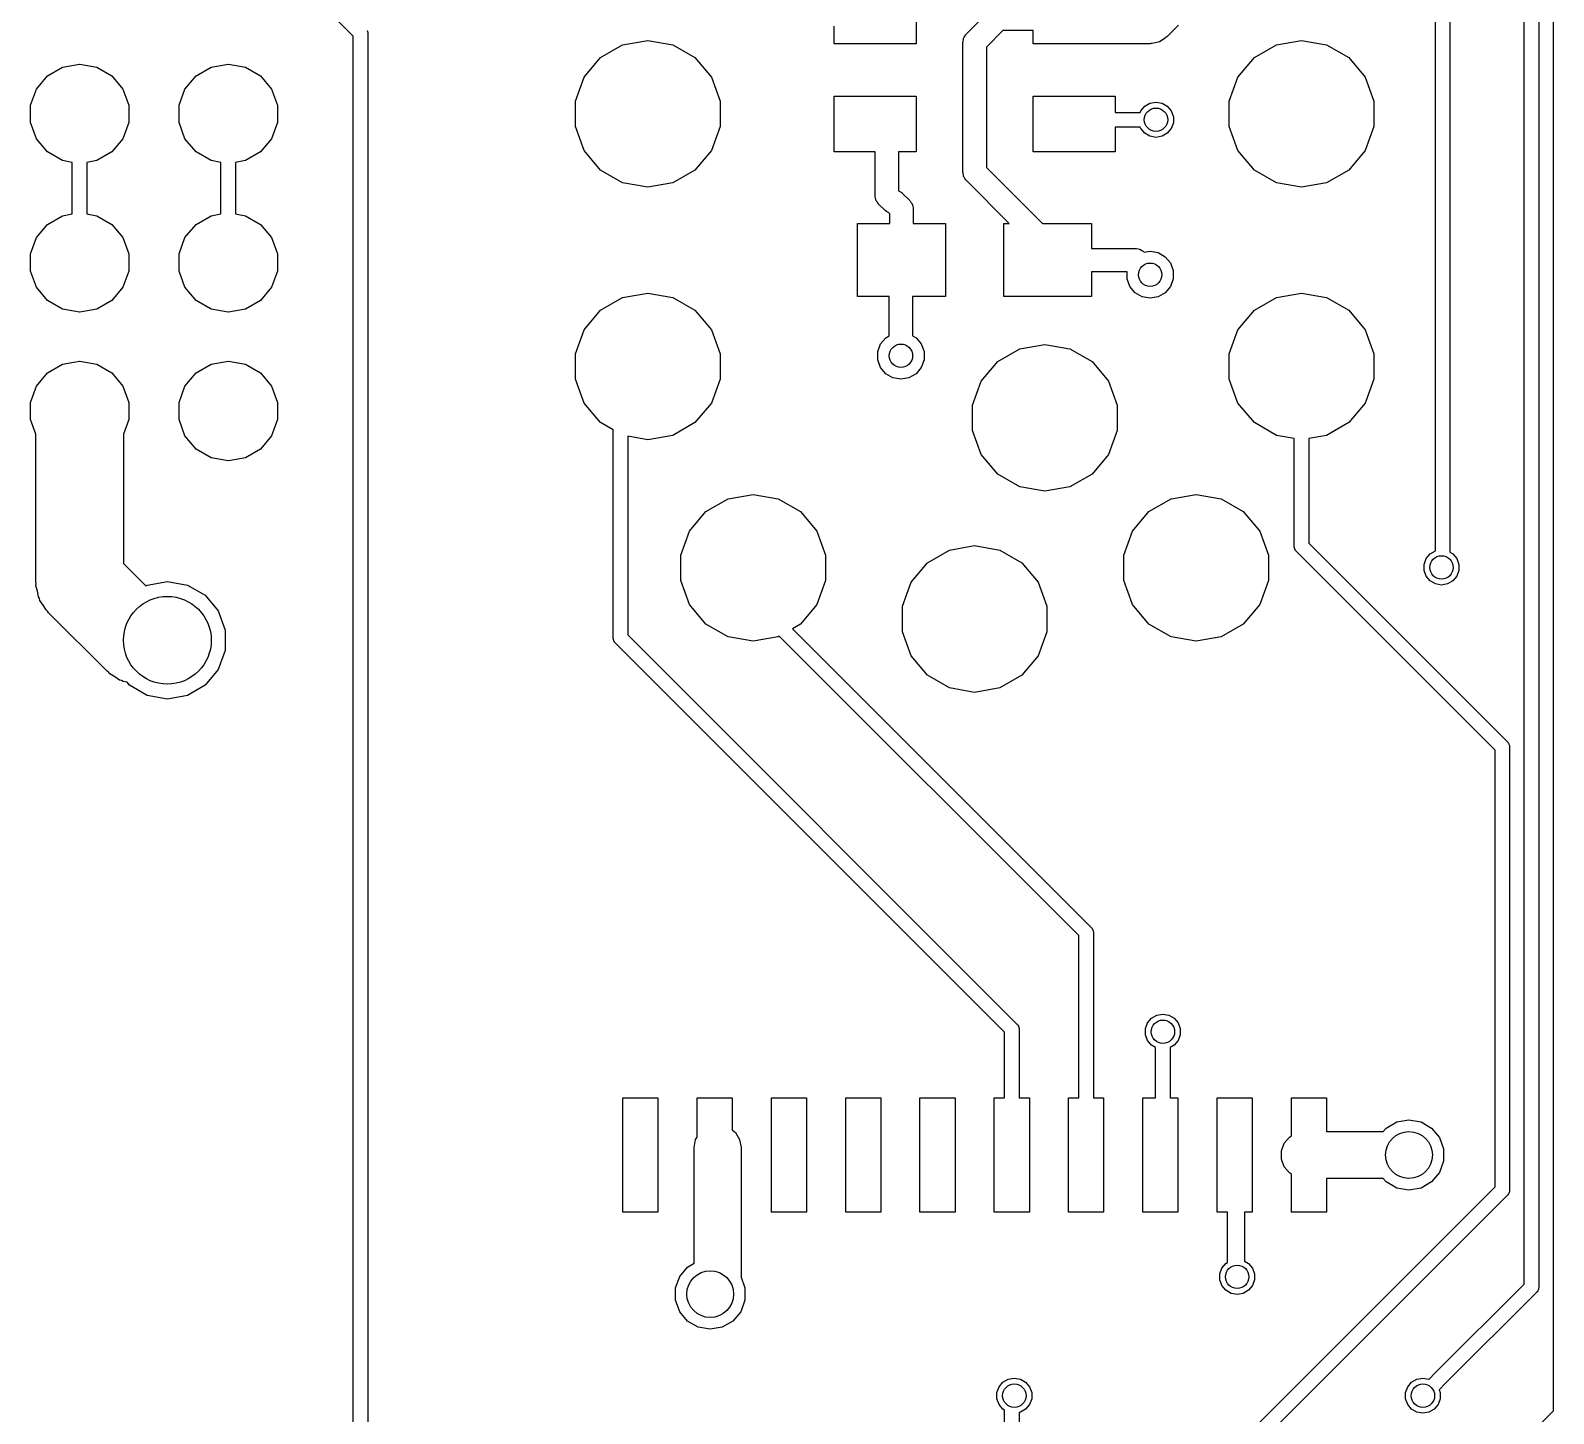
# Model space of a CAD drawing. Extents: x 74 to 228, y -104 to -43.
# Drawn here: x 73.86 to 99.9, y -82.22 to -58.57 of the extents above; entities that cross this region are included whole.
import ezdxf

# ---------------------------------------------------------------- set-up
doc = ezdxf.new("R2010")
doc.units = 0
doc.header["$MEASUREMENT"] = 0
doc.layers.add('BLACK', color=7, linetype='CONTINUOUS')

msp = doc.modelspace()

# ---------------------------------------------------------------- linework, layer by layer
at = {"layer": 'Black'}
for p, q in [((97.875, -67.473), (97.875, -53.3018)), ((98.125, -53.25), (98.125, -67.4955)), ((99.3955, -80.0057), (99.3955, -53.9795)), ((99.6455, -54.0313), (99.6455, -80.0575)), ((99.8955, -82.1727), (99.8955, -54.2295)), ((79.375, -58.6718), (78.2882, -57.585)), ((89, -57.85), (89, -58.8)), ((89.8586, -58.6336), (90.2586, -58.2336)), ((79.6147, -58.5725), (79.6175, -58.5772)), ((79.6175, -58.5772), (79.6203, -58.5933)), ((87.6, -58.8), (87.6, -58.5)), ((90.4828, -58.575), (90.2, -58.8578)), ((91, -58.575), (90.4828, -58.575)), ((91, -58.8), (91, -58.575)), ((93.4828, -58.4828), (93.2828, -58.6828)), ((79.375, -93.7297), (79.375, -58.6718)), ((79.6203, -58.5933), (79.6245, -58.6091)), ((79.6245, -58.6091), (79.624, -58.6146)), ((79.624, -58.6146), (79.625, -58.62)), ((79.625, -58.62), (79.625, -93.7297)), ((83.6054, -59.0388), (83.9828, -58.8209)), ((83.9828, -58.8209), (84.412, -58.7452)), ((84.412, -58.7452), (84.8412, -58.8209)), ((84.8412, -58.8209), (85.2186, -59.0388)), ((89, -58.8), (87.6, -58.8)), ((89.8, -58.775), (89.8015, -58.7663)), ((89.8, -61), (89.8, -58.775)), ((89.8008, -58.7576), (89.8075, -58.7323)), ((89.8015, -58.7663), (89.8008, -58.7576)), ((89.8075, -58.7323), (89.8121, -58.7066)), ((89.8121, -58.7066), (89.8165, -58.699)), ((89.8165, -58.699), (89.8187, -58.6905)), ((89.8187, -58.6905), (89.8337, -58.6691)), ((89.8337, -58.6691), (89.8468, -58.6464)), ((89.8468, -58.6464), (89.8535, -58.6408)), ((89.8535, -58.6408), (89.8586, -58.6336)), ((91.7, -58.8), (91, -58.8)), ((92.4, -58.8), (91.7, -58.8)), ((93, -58.8), (92.4, -58.8)), ((93.0173, -58.7969), (93, -58.8)), ((93.0349, -58.7985), (93.0173, -58.7969)), ((93.0853, -58.785), (93.0349, -58.7985)), ((93.1368, -58.7759), (93.0853, -58.785)), ((93.1521, -58.7671), (93.1368, -58.7759)), ((93.1691, -58.7625), (93.1521, -58.7671)), ((93.2119, -58.7325), (93.1691, -58.7625)), ((93.2571, -58.7064), (93.2119, -58.7325)), ((93.2684, -58.6929), (93.2571, -58.7064)), ((93.2828, -58.6828), (93.2684, -58.6929)), ((94.7814, -59.0388), (95.1588, -58.8209)), ((95.1588, -58.8209), (95.588, -58.7452)), ((95.588, -58.7452), (96.0172, -58.8209)), ((96.0172, -58.8209), (96.3946, -59.0388)), ((83.3253, -59.3726), (83.6054, -59.0388)), ((85.2186, -59.0388), (85.4987, -59.3726)), ((90.2, -58.8578), (90.2, -60.9172)), ((94.5013, -59.3726), (94.7814, -59.0388)), ((96.3946, -59.0388), (96.6747, -59.3726)), ((73.9606, -59.575), (74.1504, -59.3489)), ((74.1504, -59.3489), (74.406, -59.2013)), ((74.406, -59.2013), (74.6968, -59.15)), ((74.6968, -59.15), (74.7032, -59.15)), ((74.7032, -59.15), (74.994, -59.2013)), ((74.994, -59.2013), (75.2496, -59.3489)), ((75.2496, -59.3489), (75.4394, -59.575)), ((76.5006, -59.575), (76.6904, -59.3489)), ((76.6904, -59.3489), (76.946, -59.2013)), ((76.946, -59.2013), (77.2368, -59.15)), ((77.2368, -59.15), (77.2432, -59.15)), ((77.2432, -59.15), (77.534, -59.2013)), ((77.534, -59.2013), (77.7896, -59.3489)), ((77.7896, -59.3489), (77.9794, -59.575)), ((73.8597, -59.8524), (73.9606, -59.575)), ((75.4394, -59.575), (75.5403, -59.8524)), ((76.3997, -59.8524), (76.5006, -59.575)), ((77.9794, -59.575), (78.0803, -59.8524)), ((83.1763, -59.7821), (83.3253, -59.3726)), ((85.4987, -59.3726), (85.6477, -59.7821)), ((94.3523, -59.7821), (94.5013, -59.3726)), ((96.6747, -59.3726), (96.8237, -59.7821)), ((73.8597, -60.1476), (73.8597, -59.8524)), ((75.5403, -59.8524), (75.5403, -60.1476)), ((76.3997, -60.1476), (76.3997, -59.8524)), ((78.0803, -59.8524), (78.0803, -60.1476)), ((83.1763, -60.2179), (83.1763, -59.7821)), ((85.6477, -59.7821), (85.6477, -60.2179)), ((87.6, -60.65), (87.6, -59.7)), ((87.6, -59.7), (89, -59.7)), ((89, -59.7), (89, -60.65)), ((91, -60.65), (91, -59.7)), ((91, -59.7), (92.4, -59.7)), ((92.4, -59.7), (92.4, -59.975)), ((92.8392, -59.9494), (92.9064, -59.8693)), ((92.9064, -59.8693), (92.997, -59.817)), ((92.997, -59.817), (93.1, -59.7989)), ((93.1, -59.7989), (93.203, -59.817)), ((93.203, -59.817), (93.2936, -59.8693)), ((93.2936, -59.8693), (93.3608, -59.9494)), ((94.3523, -60.2179), (94.3523, -59.7821)), ((96.8237, -59.7821), (96.8237, -60.2179)), ((92.4, -59.975), (92.6757, -59.975)), ((92.6757, -59.975), (92.8299, -59.975)), ((92.8299, -59.975), (92.8392, -59.9494)), ((93.3608, -59.9494), (93.3966, -60.0477)), ((93.3966, -60.0477), (93.3966, -60.1523)), ((73.9606, -60.425), (73.8597, -60.1476)), ((75.5403, -60.1476), (75.4394, -60.425)), ((76.5006, -60.425), (76.3997, -60.1476)), ((78.0803, -60.1476), (77.9794, -60.425)), ((83.3253, -60.6274), (83.1763, -60.2179)), ((85.6477, -60.2179), (85.4987, -60.6274)), ((92.6757, -60.225), (92.4, -60.225)), ((92.4, -60.225), (92.4, -60.65)), ((92.8299, -60.225), (92.6757, -60.225)), ((92.8392, -60.2506), (92.8299, -60.225)), ((92.9064, -60.3307), (92.8392, -60.2506)), ((92.997, -60.383), (92.9064, -60.3307)), ((93.1, -60.4011), (92.997, -60.383)), ((93.203, -60.383), (93.1, -60.4011)), ((93.2936, -60.3307), (93.203, -60.383)), ((93.3608, -60.2506), (93.2936, -60.3307)), ((93.3966, -60.1523), (93.3608, -60.2506)), ((94.5013, -60.6274), (94.3523, -60.2179)), ((96.8237, -60.2179), (96.6747, -60.6274)), ((74.1504, -60.6511), (73.9606, -60.425)), ((74.406, -60.7987), (74.1504, -60.6511)), ((75.2496, -60.6511), (74.994, -60.7987)), ((75.4394, -60.425), (75.2496, -60.6511)), ((76.6904, -60.6511), (76.5006, -60.425)), ((76.946, -60.7987), (76.6904, -60.6511)), ((77.7896, -60.6511), (77.534, -60.7987)), ((77.9794, -60.425), (77.7896, -60.6511)), ((83.6054, -60.9612), (83.3253, -60.6274)), ((85.4987, -60.6274), (85.2186, -60.9612)), ((88.3, -60.65), (87.6, -60.65)), ((88.3, -61.4), (88.3, -60.65)), ((89, -60.65), (88.7, -60.65)), ((88.7, -60.65), (88.7, -61.3159)), ((92.4, -60.65), (91, -60.65)), ((94.7814, -60.9612), (94.5013, -60.6274)), ((96.6747, -60.6274), (96.3946, -60.9612)), ((74.575, -60.8285), (74.406, -60.7987)), ((74.575, -61.7115), (74.575, -60.8285)), ((74.994, -60.7987), (74.825, -60.8285)), ((74.825, -60.8285), (74.825, -61.7115)), ((77.115, -60.8285), (76.946, -60.7987)), ((77.115, -61.7115), (77.115, -60.8285)), ((77.534, -60.7987), (77.365, -60.8285)), ((77.365, -60.8285), (77.365, -61.7115)), ((90.2, -60.9172), (91.1578, -61.875)), ((83.9828, -61.1791), (83.6054, -60.9612)), ((84.412, -61.2548), (83.9828, -61.1791)), ((84.8412, -61.1791), (84.412, -61.2548)), ((85.2186, -60.9612), (84.8412, -61.1791)), ((89.8015, -61.0087), (89.8, -61)), ((89.8008, -61.0174), (89.8015, -61.0087)), ((89.8075, -61.0427), (89.8008, -61.0174)), ((89.8121, -61.0684), (89.8075, -61.0427)), ((89.8165, -61.076), (89.8121, -61.0684)), ((89.8187, -61.0845), (89.8165, -61.076)), ((89.8337, -61.1059), (89.8187, -61.0845)), ((89.8468, -61.1286), (89.8337, -61.1059)), ((89.8535, -61.1342), (89.8468, -61.1286)), ((89.8586, -61.1414), (89.8535, -61.1342)), ((90.5922, -61.875), (89.8586, -61.1414)), ((95.1588, -61.1791), (94.7814, -60.9612)), ((95.588, -61.2548), (95.1588, -61.1791)), ((96.0172, -61.1791), (95.588, -61.2548)), ((96.3946, -60.9612), (96.0172, -61.1791)), ((88.3015, -61.4087), (88.3, -61.4)), ((88.3008, -61.4174), (88.3015, -61.4087)), ((88.3075, -61.4427), (88.3008, -61.4174)), ((88.3121, -61.4684), (88.3075, -61.4427)), ((88.7, -61.3159), (88.701, -61.3165)), ((88.701, -61.3165), (88.7095, -61.3187)), ((88.7095, -61.3187), (88.7309, -61.3337)), ((88.7309, -61.3337), (88.7536, -61.3468)), ((88.7536, -61.3468), (88.7592, -61.3535)), ((88.7592, -61.3535), (88.7664, -61.3586)), ((88.7664, -61.3586), (88.8914, -61.4836)), ((88.3165, -61.476), (88.3121, -61.4684)), ((88.3187, -61.4845), (88.3165, -61.476)), ((88.3337, -61.5059), (88.3187, -61.4845)), ((88.3468, -61.5286), (88.3337, -61.5059)), ((88.3535, -61.5342), (88.3468, -61.5286)), ((88.3586, -61.5414), (88.3535, -61.5342)), ((88.4586, -61.6414), (88.3586, -61.5414)), ((88.4658, -61.6465), (88.4586, -61.6414)), ((88.4714, -61.6532), (88.4658, -61.6465)), ((88.4941, -61.6663), (88.4714, -61.6532)), ((88.5155, -61.6813), (88.4941, -61.6663)), ((88.524, -61.6835), (88.5155, -61.6813)), ((88.528, -61.6859), (88.524, -61.6835)), ((88.55, -61.7078), (88.528, -61.6859)), ((88.8914, -61.4836), (88.8965, -61.4908)), ((88.8965, -61.4908), (88.9032, -61.4964)), ((88.9032, -61.4964), (88.9163, -61.5191)), ((88.9163, -61.5191), (88.9313, -61.5405)), ((88.9313, -61.5405), (88.9335, -61.549)), ((88.9335, -61.549), (88.9379, -61.5566)), ((88.9379, -61.5566), (88.9425, -61.5823)), ((88.9425, -61.5823), (88.9492, -61.6076)), ((88.9492, -61.6076), (88.9485, -61.6163)), ((88.9485, -61.6163), (88.95, -61.625)), ((88.95, -61.625), (88.95, -61.875)), ((73.9606, -62.115), (74.1504, -61.8889)), ((74.1504, -61.8889), (74.406, -61.7413)), ((74.406, -61.7413), (74.575, -61.7115)), ((74.825, -61.7115), (74.994, -61.7413)), ((74.994, -61.7413), (75.2496, -61.8889)), ((75.2496, -61.8889), (75.4394, -62.115)), ((76.5006, -62.115), (76.6904, -61.8889)), ((76.6904, -61.8889), (76.946, -61.7413)), ((76.946, -61.7413), (77.115, -61.7115)), ((77.365, -61.7115), (77.534, -61.7413)), ((77.534, -61.7413), (77.7896, -61.8889)), ((77.7896, -61.8889), (77.9794, -62.115)), ((88, -63.125), (88, -61.875)), ((88, -61.875), (88.55, -61.875)), ((88.55, -61.875), (88.55, -61.7078)), ((88.95, -61.875), (89.5, -61.875)), ((89.5, -61.875), (89.5, -63.125)), ((90.5, -63.125), (90.5, -61.875)), ((90.5, -61.875), (90.5922, -61.875)), ((91.1578, -61.875), (92, -61.875)), ((92, -61.875), (92, -62.3)), ((73.8597, -62.3924), (73.9606, -62.115)), ((75.4394, -62.115), (75.5403, -62.3924)), ((76.3997, -62.3924), (76.5006, -62.115)), ((77.9794, -62.115), (78.0803, -62.3924)), ((73.8597, -62.6876), (73.8597, -62.3924)), ((75.5403, -62.3924), (75.5403, -62.6876)), ((76.3997, -62.6876), (76.3997, -62.3924)), ((78.0803, -62.3924), (78.0803, -62.6876)), ((92, -62.3), (92.75, -62.3)), ((92.75, -62.3), (92.7587, -62.3015)), ((92.7587, -62.3015), (92.7674, -62.3008)), ((92.7674, -62.3008), (92.7927, -62.3075)), ((92.7927, -62.3075), (92.8184, -62.3121)), ((92.8184, -62.3121), (92.826, -62.3165)), ((92.826, -62.3165), (92.8345, -62.3187)), ((92.8345, -62.3187), (92.8559, -62.3337)), ((92.8559, -62.3337), (92.8786, -62.3468)), ((92.8786, -62.3468), (92.8842, -62.3535)), ((92.8842, -62.3535), (92.8914, -62.3586)), ((92.8914, -62.3586), (92.8991, -62.3663)), ((92.8991, -62.3663), (93, -62.3485)), ((93, -62.3485), (93.1373, -62.3727)), ((93.1373, -62.3727), (93.2581, -62.4424)), ((93.2581, -62.4424), (93.3477, -62.5492)), ((73.9606, -62.965), (73.8597, -62.6876)), ((75.5403, -62.6876), (75.4394, -62.965)), ((76.5006, -62.965), (76.3997, -62.6876)), ((78.0803, -62.6876), (77.9794, -62.965)), ((92.6046, -62.7), (92, -62.7)), ((92, -62.7), (92, -63.125)), ((92.6046, -62.8197), (92.6046, -62.7)), ((93.3477, -62.5492), (93.3954, -62.6803)), ((93.3954, -62.6803), (93.3954, -62.8197)), ((74.1504, -63.1911), (73.9606, -62.965)), ((75.4394, -62.965), (75.2496, -63.1911)), ((76.6904, -63.1911), (76.5006, -62.965)), ((77.9794, -62.965), (77.7896, -63.1911)), ((92.6523, -62.9508), (92.6046, -62.8197)), ((92.7419, -63.0576), (92.6523, -62.9508)), ((93.3477, -62.9508), (93.2581, -63.0576)), ((93.3954, -62.8197), (93.3477, -62.9508)), ((74.406, -63.3387), (74.1504, -63.1911)), ((75.2496, -63.1911), (74.994, -63.3387)), ((76.946, -63.3387), (76.6904, -63.1911)), ((77.7896, -63.1911), (77.534, -63.3387)), ((83.6054, -63.3568), (83.9828, -63.1389)), ((83.9828, -63.1389), (84.412, -63.0632)), ((84.412, -63.0632), (84.8412, -63.1389)), ((84.8412, -63.1389), (85.2186, -63.3568)), ((88.54, -63.125), (88, -63.125)), ((88.54, -63.7939), (88.54, -63.125)), ((89.5, -63.125), (88.94, -63.125)), ((88.94, -63.125), (88.94, -63.7939)), ((92, -63.125), (90.5, -63.125)), ((92.8627, -63.1273), (92.7419, -63.0576)), ((93, -63.1515), (92.8627, -63.1273)), ((93.1373, -63.1273), (93, -63.1515)), ((93.2581, -63.0576), (93.1373, -63.1273)), ((94.7814, -63.3568), (95.1588, -63.1389)), ((95.1588, -63.1389), (95.588, -63.0632)), ((95.588, -63.0632), (96.0172, -63.1389)), ((96.0172, -63.1389), (96.3946, -63.3568)), ((74.6968, -63.39), (74.406, -63.3387)), ((74.7032, -63.39), (74.6968, -63.39)), ((74.994, -63.3387), (74.7032, -63.39)), ((77.2368, -63.39), (76.946, -63.3387)), ((77.2432, -63.39), (77.2368, -63.39)), ((77.534, -63.3387), (77.2432, -63.39)), ((83.3253, -63.6906), (83.6054, -63.3568)), ((85.2186, -63.3568), (85.4987, -63.6906)), ((94.5013, -63.6906), (94.7814, -63.3568)), ((96.3946, -63.3568), (96.6747, -63.6906)), ((83.1763, -64.1001), (83.3253, -63.6906)), ((85.4987, -63.6906), (85.6477, -64.1001)), ((94.3523, -64.1001), (94.5013, -63.6906)), ((96.6747, -63.6906), (96.8237, -64.1001)), ((88.3446, -64.0653), (88.3923, -63.9342)), ((88.3923, -63.9342), (88.4819, -63.8274)), ((88.4819, -63.8274), (88.54, -63.7939)), ((88.94, -63.7939), (88.9981, -63.8274)), ((88.9981, -63.8274), (89.0877, -63.9342)), ((89.0877, -63.9342), (89.1354, -64.0653)), ((90.3934, -64.2358), (90.7708, -64.0179)), ((90.7708, -64.0179), (91.2, -63.9422)), ((91.2, -63.9422), (91.6292, -64.0179)), ((91.6292, -64.0179), (92.0066, -64.2358)), ((74.1504, -64.4289), (74.406, -64.2813)), ((74.406, -64.2813), (74.6968, -64.23)), ((74.6968, -64.23), (74.7032, -64.23)), ((74.7032, -64.23), (74.994, -64.2813)), ((74.994, -64.2813), (75.2496, -64.4289)), ((76.6904, -64.4289), (76.946, -64.2813)), ((76.946, -64.2813), (77.2368, -64.23)), ((77.2368, -64.23), (77.2432, -64.23)), ((77.2432, -64.23), (77.534, -64.2813)), ((77.534, -64.2813), (77.7896, -64.4289)), ((83.1763, -64.5359), (83.1763, -64.1001)), ((85.6477, -64.1001), (85.6477, -64.5359)), ((88.3446, -64.2047), (88.3446, -64.0653)), ((88.3923, -64.3358), (88.3446, -64.2047)), ((89.1354, -64.2047), (89.0877, -64.3358)), ((89.1354, -64.0653), (89.1354, -64.2047)), ((90.1133, -64.5696), (90.3934, -64.2358)), ((92.0066, -64.2358), (92.2867, -64.5696)), ((94.3523, -64.5359), (94.3523, -64.1001)), ((96.8237, -64.1001), (96.8237, -64.5359)), ((73.9606, -64.655), (74.1504, -64.4289)), ((75.2496, -64.4289), (75.4394, -64.655)), ((76.5006, -64.655), (76.6904, -64.4289)), ((77.7896, -64.4289), (77.9794, -64.655)), ((83.3253, -64.9454), (83.1763, -64.5359)), ((85.6477, -64.5359), (85.4987, -64.9454)), ((88.4819, -64.4426), (88.3923, -64.3358)), ((88.6027, -64.5123), (88.4819, -64.4426)), ((88.74, -64.5365), (88.6027, -64.5123)), ((88.8773, -64.5123), (88.74, -64.5365)), ((88.9981, -64.4426), (88.8773, -64.5123)), ((89.0877, -64.3358), (88.9981, -64.4426)), ((94.5013, -64.9454), (94.3523, -64.5359)), ((96.8237, -64.5359), (96.6747, -64.9454)), ((73.8597, -64.9324), (73.9606, -64.655)), ((75.4394, -64.655), (75.5403, -64.9324)), ((76.3997, -64.9324), (76.5006, -64.655)), ((77.9794, -64.655), (78.0803, -64.9324)), ((89.9643, -64.9791), (90.1133, -64.5696)), ((92.2867, -64.5696), (92.4357, -64.9791)), ((73.8597, -65.2276), (73.8597, -64.9324)), ((75.5403, -64.9324), (75.5403, -65.2276)), ((76.3997, -65.2276), (76.3997, -64.9324)), ((78.0803, -64.9324), (78.0803, -65.2276)), ((83.6054, -65.2792), (83.3253, -64.9454)), ((85.4987, -64.9454), (85.2186, -65.2792)), ((89.9643, -65.4149), (89.9643, -64.9791)), ((92.4357, -64.9791), (92.4357, -65.4149)), ((94.7814, -65.2792), (94.5013, -64.9454)), ((96.6747, -64.9454), (96.3946, -65.2792)), ((73.95, -65.4758), (73.8597, -65.2276)), ((75.5403, -65.2276), (75.45, -65.4758)), ((76.5006, -65.505), (76.3997, -65.2276)), ((78.0803, -65.2276), (77.9794, -65.505)), ((83.822, -65.4042), (83.6054, -65.2792)), ((85.2186, -65.2792), (84.8412, -65.4971)), ((95.1588, -65.4971), (94.7814, -65.2792)), ((96.3946, -65.2792), (96.0172, -65.4971)), ((73.95, -68), (73.95, -65.4758)), ((75.45, -65.4758), (75.45, -67.6893)), ((76.6904, -65.7311), (76.5006, -65.505)), ((77.9794, -65.505), (77.7896, -65.7311)), ((83.822, -68.961), (83.822, -65.4042)), ((84.412, -65.5728), (84.072, -65.5128)), ((84.072, -65.5128), (84.072, -68.9092)), ((84.8412, -65.4971), (84.412, -65.5728)), ((90.1133, -65.8244), (89.9643, -65.4149)), ((92.4357, -65.4149), (92.2867, -65.8244)), ((95.463, -65.5507), (95.1588, -65.4971)), ((95.463, -66.0858), (95.463, -65.5507)), ((96.0172, -65.4971), (95.713, -65.5507)), ((95.713, -65.5507), (95.713, -66.0858)), ((76.946, -65.8787), (76.6904, -65.7311)), ((77.7896, -65.7311), (77.534, -65.8787)), ((90.3934, -66.1582), (90.1133, -65.8244)), ((92.2867, -65.8244), (92.0066, -66.1582)), ((77.2368, -65.93), (76.946, -65.8787)), ((77.2432, -65.93), (77.2368, -65.93)), ((77.534, -65.8787), (77.2432, -65.93)), ((95.463, -67.394), (95.463, -66.0858)), ((95.713, -66.0858), (95.713, -67.3422)), ((90.7708, -66.3761), (90.3934, -66.1582)), ((91.2, -66.4518), (90.7708, -66.3761)), ((91.6292, -66.3761), (91.2, -66.4518)), ((92.0066, -66.1582), (91.6292, -66.3761)), ((85.4074, -66.8008), (85.7848, -66.5829)), ((85.7848, -66.5829), (86.214, -66.5072)), ((86.214, -66.5072), (86.6432, -66.5829)), ((86.6432, -66.5829), (87.0206, -66.8008)), ((92.9794, -66.8008), (93.3568, -66.5829)), ((93.3568, -66.5829), (93.786, -66.5072)), ((93.786, -66.5072), (94.2152, -66.5829)), ((94.2152, -66.5829), (94.5926, -66.8008)), ((85.1273, -67.1346), (85.4074, -66.8008)), ((87.0206, -66.8008), (87.3007, -67.1346)), ((92.6993, -67.1346), (92.9794, -66.8008)), ((94.5926, -66.8008), (94.8727, -67.1346)), ((84.9783, -67.5441), (85.1273, -67.1346)), ((87.3007, -67.1346), (87.4497, -67.5441)), ((92.5503, -67.5441), (92.6993, -67.1346)), ((94.8727, -67.1346), (95.0217, -67.5441)), ((89.5708, -67.4569), (90, -67.3812)), ((90, -67.3812), (90.4292, -67.4569)), ((95.464, -67.3994), (95.463, -67.394)), ((95.4635, -67.4049), (95.464, -67.3994)), ((95.4677, -67.4207), (95.4635, -67.4049)), ((95.4705, -67.4368), (95.4677, -67.4207)), ((95.713, -67.3422), (99.1089, -70.7381)), ((75.45, -67.6893), (75.8318, -68.0711)), ((84.9783, -67.9799), (84.9783, -67.5441)), ((87.4497, -67.5441), (87.4497, -67.9799)), ((88.9133, -68.0086), (89.1934, -67.6748)), ((89.1934, -67.6748), (89.5708, -67.4569)), ((90.4292, -67.4569), (90.8066, -67.6748)), ((90.8066, -67.6748), (91.0867, -68.0086)), ((92.5503, -67.9799), (92.5503, -67.5441)), ((95.0217, -67.5441), (95.0217, -67.9799)), ((95.4733, -67.4415), (95.4705, -67.4368)), ((95.4747, -67.4468), (95.4733, -67.4415)), ((95.4841, -67.4602), (95.4747, -67.4468)), ((95.4922, -67.4743), (95.4841, -67.4602)), ((95.4965, -67.4779), (95.4922, -67.4743)), ((95.4996, -67.4824), (95.4965, -67.4779)), ((98.8955, -70.8782), (95.4996, -67.4824)), ((97.6839, -67.7022), (97.7197, -67.6039)), ((97.7197, -67.6039), (97.7869, -67.5238)), ((97.7869, -67.5238), (97.875, -67.473)), ((98.125, -67.4955), (98.1741, -67.5238)), ((98.1741, -67.5238), (98.2413, -67.6039)), ((98.2413, -67.6039), (98.2771, -67.7022)), ((97.6839, -67.8068), (97.6839, -67.7022)), ((97.7197, -67.9051), (97.6839, -67.8068)), ((97.7869, -67.9852), (97.7197, -67.9051)), ((98.2413, -67.9051), (98.1741, -67.9852)), ((98.2771, -67.8068), (98.2413, -67.9051)), ((98.2771, -67.7022), (98.2771, -67.8068)), ((73.9557, -68.0325), (73.95, -68)), ((73.9529, -68.0654), (73.9557, -68.0325)), ((73.9782, -68.16), (73.9529, -68.0654)), ((73.9952, -68.2565), (73.9782, -68.16)), ((75.8318, -68.0711), (75.8567, -68.0567)), ((75.8567, -68.0567), (76.2, -67.9962)), ((76.2, -67.9962), (76.5433, -68.0567)), ((76.5433, -68.0567), (76.8452, -68.231)), ((85.1273, -68.3894), (84.9783, -67.9799)), ((87.4497, -67.9799), (87.3007, -68.3894)), ((88.7643, -68.4181), (88.9133, -68.0086)), ((91.0867, -68.0086), (91.2357, -68.4181)), ((92.6993, -68.3894), (92.5503, -67.9799)), ((95.0217, -67.9799), (94.8727, -68.3894)), ((97.8775, -68.0375), (97.7869, -67.9852)), ((97.9805, -68.0556), (97.8775, -68.0375)), ((98.0835, -68.0375), (97.9805, -68.0556)), ((98.1741, -67.9852), (98.0835, -68.0375)), ((74.0117, -68.2851), (73.9952, -68.2565)), ((74.0203, -68.317), (74.0117, -68.2851)), ((74.0765, -68.3972), (74.0203, -68.317)), ((74.1255, -68.4821), (74.0765, -68.3972)), ((76.8452, -68.231), (77.0693, -68.4981)), ((85.4074, -68.7232), (85.1273, -68.3894)), ((87.3007, -68.3894), (87.0206, -68.7232)), ((88.7643, -68.8539), (88.7643, -68.4181)), ((91.2357, -68.4181), (91.2357, -68.8539)), ((92.9794, -68.7232), (92.6993, -68.3894)), ((94.8727, -68.3894), (94.5926, -68.7232)), ((74.1507, -68.5033), (74.1255, -68.4821)), ((74.1697, -68.5303), (74.1507, -68.5033)), ((75.1697, -69.5303), (74.1697, -68.5303)), ((77.0693, -68.4981), (77.1886, -68.8257)), ((85.7848, -68.9411), (85.4074, -68.7232)), ((87.0206, -68.7232), (86.8852, -68.8014)), ((93.3568, -68.9411), (92.9794, -68.7232)), ((94.5926, -68.7232), (94.2152, -68.9411)), ((77.1886, -68.8257), (77.1886, -69.1743)), ((83.823, -68.9664), (83.822, -68.961)), ((83.8225, -68.9719), (83.823, -68.9664)), ((83.8267, -68.9877), (83.8225, -68.9719)), ((83.8295, -69.0038), (83.8267, -68.9877)), ((84.072, -68.9092), (90.7234, -75.5606)), ((86.214, -69.0168), (85.7848, -68.9411)), ((86.6432, -68.9411), (86.214, -69.0168)), ((86.661, -68.9308), (86.6432, -68.9411)), ((91.78, -74.0498), (86.661, -68.9308)), ((86.8852, -68.8014), (91.9934, -73.9096)), ((88.9133, -69.2634), (88.7643, -68.8539)), ((91.2357, -68.8539), (91.0867, -69.2634)), ((93.786, -69.0168), (93.3568, -68.9411)), ((94.2152, -68.9411), (93.786, -69.0168)), ((77.1886, -69.1743), (77.0693, -69.5019)), ((83.8323, -69.0085), (83.8295, -69.0038)), ((83.8337, -69.0138), (83.8323, -69.0085)), ((83.8431, -69.0272), (83.8337, -69.0138)), ((83.8512, -69.0413), (83.8431, -69.0272)), ((83.8555, -69.0449), (83.8512, -69.0413)), ((83.8586, -69.0494), (83.8555, -69.0449)), ((90.51, -75.7008), (83.8586, -69.0494)), ((77.0693, -69.5019), (76.8452, -69.769)), ((89.1934, -69.5972), (88.9133, -69.2634)), ((91.0867, -69.2634), (90.8066, -69.5972)), ((75.1967, -69.5493), (75.1697, -69.5303)), ((75.2179, -69.5745), (75.1967, -69.5493)), ((75.3028, -69.6235), (75.2179, -69.5745)), ((75.383, -69.6797), (75.3028, -69.6235)), ((75.4149, -69.6883), (75.383, -69.6797)), ((75.4435, -69.7048), (75.4149, -69.6883)), ((75.5109, -69.7166), (75.4435, -69.7048)), ((75.5548, -69.769), (75.5109, -69.7166)), ((75.8567, -69.9433), (75.5548, -69.769)), ((76.8452, -69.769), (76.5433, -69.9433)), ((89.5708, -69.8151), (89.1934, -69.5972)), ((90.8066, -69.5972), (90.4292, -69.8151)), ((76.2, -70.0038), (75.8567, -69.9433)), ((76.5433, -69.9433), (76.2, -70.0038)), ((90, -69.8908), (89.5708, -69.8151)), ((90.4292, -69.8151), (90, -69.8908)), ((99.1089, -70.7381), (99.112, -70.7426)), ((99.112, -70.7426), (99.1162, -70.7461)), ((99.1162, -70.7461), (99.1244, -70.7603)), ((99.1244, -70.7603), (99.1338, -70.7736)), ((99.1338, -70.7736), (99.1352, -70.779)), ((99.1352, -70.779), (99.1379, -70.7837)), ((99.1379, -70.7837), (99.1408, -70.7998)), ((99.1408, -70.7998), (99.145, -70.8156)), ((99.145, -70.8156), (99.1445, -70.821)), ((98.8955, -78.3468), (98.8955, -70.8782)), ((99.1445, -70.821), (99.1455, -70.8265)), ((99.1455, -70.8265), (99.1455, -78.3985)), ((91.9934, -73.9096), (91.9965, -73.9141)), ((91.9965, -73.9141), (92.0008, -73.9177)), ((92.0008, -73.9177), (92.0089, -73.9318)), ((92.0089, -73.9318), (92.0183, -73.9452)), ((91.78, -76.825), (91.78, -74.0498)), ((92.0183, -73.9452), (92.0197, -73.9505)), ((92.0197, -73.9505), (92.0225, -73.9552)), ((92.0225, -73.9552), (92.0253, -73.9713)), ((92.0253, -73.9713), (92.0295, -73.9871)), ((92.0295, -73.9871), (92.029, -73.9926)), ((92.029, -73.9926), (92.03, -73.998)), ((92.03, -73.998), (92.03, -76.825)), ((92.9572, -75.5414), (93.0244, -75.4613)), ((93.0244, -75.4613), (93.115, -75.409)), ((93.115, -75.409), (93.218, -75.3909)), ((93.218, -75.3909), (93.321, -75.409)), ((93.321, -75.409), (93.4116, -75.4613)), ((93.4116, -75.4613), (93.4788, -75.5414)), ((90.51, -76.825), (90.51, -75.7008)), ((90.7234, -75.5606), (90.7265, -75.5651)), ((90.7265, -75.5651), (90.7308, -75.5687)), ((90.7308, -75.5687), (90.7389, -75.5828)), ((90.7389, -75.5828), (90.7483, -75.5962)), ((90.7483, -75.5962), (90.7497, -75.6015)), ((90.7497, -75.6015), (90.7525, -75.6062)), ((90.7525, -75.6062), (90.7553, -75.6223)), ((90.7553, -75.6223), (90.7595, -75.6381)), ((90.7595, -75.6381), (90.759, -75.6436)), ((90.759, -75.6436), (90.76, -75.649)), ((90.76, -75.649), (90.76, -76.825)), ((92.9214, -75.6397), (92.9572, -75.5414)), ((92.9214, -75.7443), (92.9214, -75.6397)), ((92.9572, -75.8426), (92.9214, -75.7443)), ((93.4788, -75.5414), (93.5146, -75.6397)), ((93.5146, -75.7443), (93.4788, -75.8426)), ((93.5146, -75.6397), (93.5146, -75.7443)), ((93.0244, -75.9227), (92.9572, -75.8426)), ((93.093, -75.9623), (93.0244, -75.9227)), ((93.093, -76.825), (93.093, -75.9623)), ((93.4116, -75.9227), (93.343, -75.9623)), ((93.343, -75.9623), (93.343, -76.825)), ((93.4788, -75.8426), (93.4116, -75.9227)), ((83.985, -78.775), (83.985, -76.825)), ((83.985, -76.825), (84.585, -76.825)), ((84.585, -76.825), (84.585, -78.775)), ((85.255, -77.4931), (85.255, -76.825)), ((85.255, -76.825), (85.855, -76.825)), ((85.855, -76.825), (85.855, -77.3677)), ((86.525, -78.775), (86.525, -76.825)), ((86.525, -76.825), (87.125, -76.825)), ((87.125, -76.825), (87.125, -78.775)), ((87.795, -78.775), (87.795, -76.825)), ((87.795, -76.825), (88.395, -76.825)), ((88.395, -76.825), (88.395, -78.775)), ((89.065, -78.775), (89.065, -76.825)), ((89.065, -76.825), (89.665, -76.825)), ((89.665, -76.825), (89.665, -78.775)), ((90.335, -78.775), (90.335, -76.825)), ((90.335, -76.825), (90.51, -76.825)), ((90.76, -76.825), (90.935, -76.825)), ((90.935, -76.825), (90.935, -78.775)), ((91.605, -78.775), (91.605, -76.825)), ((91.605, -76.825), (91.78, -76.825)), ((92.03, -76.825), (92.205, -76.825)), ((92.205, -76.825), (92.205, -78.775)), ((92.875, -78.775), (92.875, -76.825)), ((92.875, -76.825), (93.093, -76.825)), ((93.343, -76.825), (93.475, -76.825)), ((93.475, -76.825), (93.475, -78.775)), ((94.145, -78.775), (94.145, -76.825)), ((94.145, -76.825), (94.745, -76.825)), ((94.745, -76.825), (94.745, -78.775)), ((95.415, -77.4745), (95.415, -76.825)), ((95.415, -76.825), (96.015, -76.825)), ((96.015, -76.825), (96.015, -77.4)), ((97.0369, -77.3386), (97.218, -77.234)), ((97.218, -77.234), (97.424, -77.1977)), ((97.424, -77.1977), (97.63, -77.234)), ((97.63, -77.234), (97.8111, -77.3386)), ((85.206, -77.673), (85.2301, -77.5362)), ((85.2301, -77.5362), (85.255, -77.4931)), ((85.855, -77.3677), (85.9124, -77.4159)), ((85.9124, -77.4159), (85.9819, -77.5362)), ((85.9819, -77.5362), (86.006, -77.673)), ((95.2926, -77.6), (95.3819, -77.4936)), ((95.3819, -77.4936), (95.415, -77.4745)), ((96.015, -77.4), (96.9853, -77.4)), ((96.9853, -77.4), (97.0369, -77.3386)), ((97.8111, -77.3386), (97.9456, -77.4989)), ((97.9456, -77.4989), (98.0171, -77.6954)), ((85.206, -79.6513), (85.206, -77.673)), ((86.006, -77.673), (86.006, -79.8888)), ((95.2451, -77.7305), (95.2926, -77.6)), ((95.2451, -77.8695), (95.2451, -77.7305)), ((98.0171, -77.6954), (98.0171, -77.9046)), ((95.2926, -78), (95.2451, -77.8695)), ((95.3819, -78.1064), (95.2926, -78)), ((95.415, -78.1255), (95.3819, -78.1064)), ((97.9456, -78.1011), (97.8111, -78.2614)), ((98.0171, -77.9046), (97.9456, -78.1011)), ((91.8166, -85.4256), (98.8955, -78.3468)), ((95.415, -78.775), (95.415, -78.1255)), ((96.9853, -78.2), (96.015, -78.2)), ((96.015, -78.2), (96.015, -78.775)), ((97.0369, -78.2614), (96.9853, -78.2)), ((97.218, -78.366), (97.0369, -78.2614)), ((97.424, -78.4023), (97.218, -78.366)), ((97.63, -78.366), (97.424, -78.4023)), ((97.8111, -78.2614), (97.63, -78.366)), ((99.1089, -78.4869), (92.03, -85.5658)), ((99.112, -78.4824), (99.1089, -78.4869)), ((99.1162, -78.4789), (99.112, -78.4824)), ((99.1244, -78.4647), (99.1162, -78.4789)), ((99.1338, -78.4514), (99.1244, -78.4647)), ((99.1352, -78.446), (99.1338, -78.4514)), ((99.1379, -78.4413), (99.1352, -78.446)), ((99.1408, -78.4252), (99.1379, -78.4413)), ((99.145, -78.4094), (99.1408, -78.4252)), ((99.1455, -78.3985), (99.1445, -78.4039)), ((99.1445, -78.4039), (99.145, -78.4094)), ((84.585, -78.775), (83.985, -78.775)), ((87.125, -78.775), (86.525, -78.775)), ((88.395, -78.775), (87.795, -78.775)), ((89.665, -78.775), (89.065, -78.775)), ((90.935, -78.775), (90.335, -78.775)), ((92.205, -78.775), (91.605, -78.775)), ((93.475, -78.775), (92.875, -78.775)), ((94.32, -78.775), (94.145, -78.775)), ((94.32, -79.6375), (94.32, -78.775)), ((94.745, -78.775), (94.613, -78.775)), ((94.613, -78.775), (94.613, -79.6127)), ((96.015, -78.775), (95.415, -78.775)), ((85.0929, -79.7166), (85.206, -79.6513)), ((94.2272, -79.7324), (94.2944, -79.6523)), ((94.2944, -79.6523), (94.32, -79.6375)), ((94.613, -79.6127), (94.6816, -79.6523)), ((94.6816, -79.6523), (94.7488, -79.7324)), ((84.8869, -80.0734), (84.9585, -79.8768)), ((84.9585, -79.8768), (85.0929, -79.7166)), ((86.006, -79.8888), (86.0732, -80.0734)), ((94.1914, -79.8307), (94.2272, -79.7324)), ((94.1914, -79.9353), (94.1914, -79.8307)), ((94.7488, -79.7324), (94.7846, -79.8307)), ((94.7846, -79.8307), (94.7846, -79.9353)), ((84.8869, -80.2826), (84.8869, -80.0734)), ((86.0732, -80.0734), (86.0732, -80.2826)), ((94.2272, -80.0336), (94.1914, -79.9353)), ((94.2944, -80.1137), (94.2272, -80.0336)), ((94.385, -80.166), (94.2944, -80.1137)), ((94.488, -80.1841), (94.385, -80.166)), ((94.591, -80.166), (94.488, -80.1841)), ((94.6816, -80.1137), (94.591, -80.166)), ((94.7488, -80.0336), (94.6816, -80.1137)), ((94.7846, -79.9353), (94.7488, -80.0336)), ((97.8746, -81.5266), (99.3955, -80.0057)), ((99.6089, -80.1459), (98.0514, -81.7034)), ((99.612, -80.1414), (99.6089, -80.1459)), ((99.6162, -80.1379), (99.612, -80.1414)), ((99.6244, -80.1237), (99.6162, -80.1379)), ((99.6338, -80.1103), (99.6244, -80.1237)), ((99.6352, -80.105), (99.6338, -80.1103)), ((99.6379, -80.1003), (99.6352, -80.105)), ((99.6408, -80.0842), (99.6379, -80.1003)), ((99.645, -80.0684), (99.6408, -80.0842)), ((99.6455, -80.0575), (99.6445, -80.0629)), ((99.6445, -80.0629), (99.645, -80.0684)), ((84.9585, -80.4791), (84.8869, -80.2826)), ((86.0732, -80.2826), (86.0017, -80.4791)), ((85.0929, -80.6394), (84.9585, -80.4791)), ((85.2741, -80.744), (85.0929, -80.6394)), ((85.8672, -80.6394), (85.6861, -80.744)), ((86.0017, -80.4791), (85.8672, -80.6394)), ((85.4801, -80.7803), (85.2741, -80.744)), ((85.6861, -80.744), (85.4801, -80.7803)), ((90.4172, -81.7644), (90.4844, -81.6843)), ((90.4844, -81.6843), (90.575, -81.632)), ((90.575, -81.632), (90.678, -81.6139)), ((90.678, -81.6139), (90.781, -81.632)), ((90.781, -81.632), (90.8716, -81.6843)), ((90.8716, -81.6843), (90.9388, -81.7644)), ((97.4022, -81.7644), (97.4694, -81.6843)), ((97.4694, -81.6843), (97.56, -81.632)), ((97.56, -81.632), (97.663, -81.6139)), ((97.663, -81.6139), (97.766, -81.632)), ((97.766, -81.632), (97.768, -81.6332)), ((97.768, -81.6332), (97.8746, -81.5266)), ((97.8746, -81.5266), (97.8746, -81.5266)), ((98.0514, -81.7034), (97.9416, -81.8132)), ((98.0514, -81.7034), (98.0514, -81.7034)), ((90.3814, -81.8627), (90.4172, -81.7644)), ((90.3814, -81.9673), (90.3814, -81.8627)), ((90.4172, -82.0656), (90.3814, -81.9673)), ((90.9388, -81.7644), (90.9746, -81.8627)), ((90.9746, -81.9673), (90.9388, -82.0656)), ((90.9746, -81.8627), (90.9746, -81.9673)), ((97.3664, -81.8627), (97.4022, -81.7644)), ((97.3664, -81.9673), (97.3664, -81.8627)), ((97.4022, -82.0656), (97.3664, -81.9673)), ((97.9596, -81.9673), (97.9238, -82.0656)), ((97.9416, -81.8132), (97.9596, -81.8627)), ((97.9596, -81.8627), (97.9596, -81.9673)), ((90.4844, -82.1457), (90.4172, -82.0656)), ((90.51, -82.1605), (90.4844, -82.1457)), ((90.51, -86.225), (90.51, -82.1605)), ((90.781, -82.198), (90.76, -82.2017)), ((90.76, -82.2017), (90.76, -86.225)), ((90.8716, -82.1457), (90.781, -82.198)), ((90.9388, -82.0656), (90.8716, -82.1457)), ((97.4694, -82.1457), (97.4022, -82.0656)), ((97.56, -82.198), (97.4694, -82.1457)), ((97.663, -82.2161), (97.56, -82.198)), ((97.766, -82.198), (97.663, -82.2161)), ((97.8566, -82.1457), (97.766, -82.198)), ((97.9238, -82.0656), (97.8566, -82.1457)), ((98.6366, -83.4316), (99.8955, -82.1727))]:
    msp.add_line(p, q, dxfattribs=at)
for centre, radius in [((93.1, -60.1), 0.2), ((93, -62.75), 0.2), ((88.74, -64.135), 0.2), ((97.9805, -67.7545), 0.2), ((76.2, -69), 0.75), ((93.218, -75.692), 0.2), ((97.424, -77.8), 0.4), ((85.4801, -80.178), 0.4), ((94.488, -79.883), 0.2), ((90.678, -81.915), 0.2), ((97.663, -81.915), 0.2)]:
    msp.add_circle(centre, radius, dxfattribs=at)

doc.saveas('drawing.dxf')
